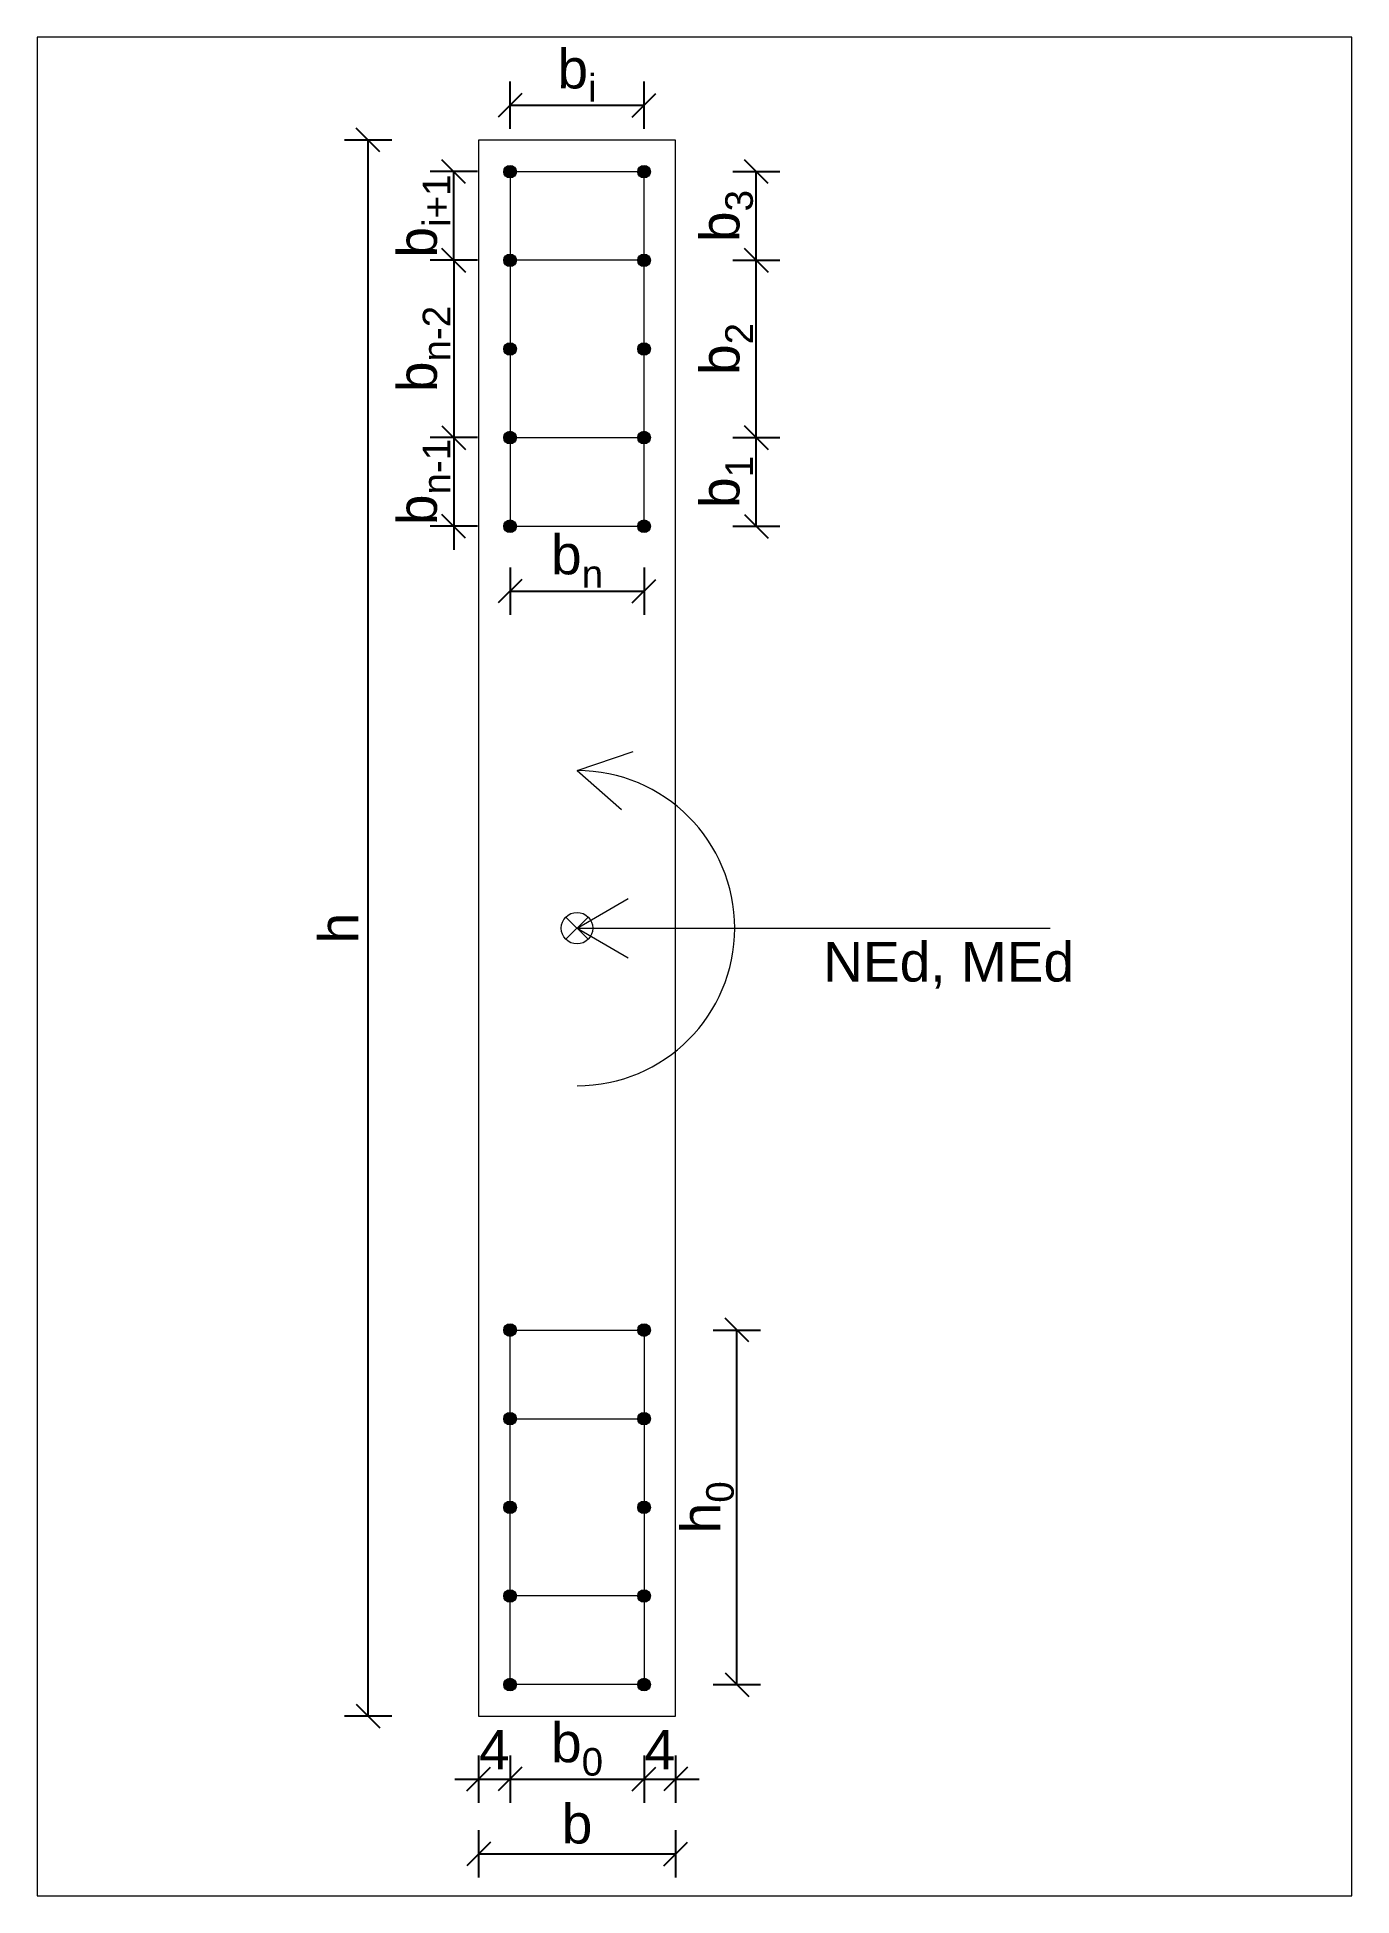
# Paper-space layout 'wall_bracing' of a CAD drawing. Extents: x 0 to 210, y 0 to 297.
# The model-space entities are those that its viewports show. They can reach past a viewport. Long polylines and large blocks are cut down to what shows.
import ezdxf

# ---------------------------------------------------------------- set-up
doc = ezdxf.new("R2010")
doc.units = 0
doc.layers.add('Kontura', color=7, linetype='Continuous', lineweight=15)
doc.layers.add('Kota', color=3, linetype='Continuous', lineweight=9)
doc.styles.get("Standard").update_dxf_attribs({"font": 'arial.ttf'})
doc.dimstyles.new('Annotative', dxfattribs={"dimscale": 0, "dimtxt": 2.5, "dimasz": 1.5, "dimexe": 1.5, "dimexo": 0.625, "dimtad": 1, "dimdec": 4, "dimtxsty": 'Standard', "dimblk": 'OBLIQUE', "dimcen": 2.5, "dimadec": 0, "dimazin": 0, "dimtfac": 1, "dimtdec": 4, "dimtix": 1, "dimtmove": 0, "dimatfit": 3, "dimldrblk": 'OBLIQUE', "dimfxl": 1.5, "dimfxlon": 1, "dimarcsym": 0})

# ---------------------------------------------------------------- blocks, each defined once
blk = doc.blocks.new('_Oblique')
at = {"color": 0, "linetype": 'ByBlock', "lineweight": -2}
blk.add_line((-0.5, -0.5), (0.5, 0.5), dxfattribs=at)
blk = doc.blocks.new('*D87')
at = {"layer": 'Defpoints', "color": 0}
for p in [(651.46, -1628.1), (676.46, -1628.1), (676.46, -1644.51)]:
    blk.add_point(p, dxfattribs=at)
at = {"layer": 'Kota', "color": 0, "lineweight": -2}
for p, q in [((651.46, -1641.51), (651.46, -1647.51)), ((676.46, -1641.51), (676.46, -1647.51)), ((651.46, -1644.51), (676.46, -1644.51))]:
    blk.add_line(p, q, dxfattribs=at)
at = {"layer": 'Kota', "color": 0, "lineweight": -2, "xscale": 3, "yscale": 3, "zscale": 3, "rotation": 180}
blk.add_blockref('_Oblique', (651.46, -1644.51), dxfattribs=at)
at = {"layer": 'Kota', "color": 0, "lineweight": -2, "xscale": 3, "yscale": 3, "zscale": 3}
blk.add_blockref('_Oblique', (676.46, -1644.51), dxfattribs=at)
at = {"layer": 'Kota', "color": 0, "insert": (663.96, -1640.72), "char_height": 5, "attachment_point": 5}
blk.add_mtext('b', dxfattribs=at)
blk = doc.blocks.new('*D89')
at = {"layer": 'Defpoints', "color": 0}
for p in [(637.45, -1427.02), (651.46, -1427.02), (651.46, -1627.02)]:
    blk.add_point(p, dxfattribs=at)
at = {"layer": 'Kota', "color": 0, "lineweight": -2}
for p, q in [((640.45, -1427.02), (634.45, -1427.02)), ((637.45, -1627.02), (637.45, -1427.02)), ((640.45, -1627.02), (634.45, -1627.02))]:
    blk.add_line(p, q, dxfattribs=at)
at = {"layer": 'Kota', "color": 0, "lineweight": -2, "xscale": 3, "yscale": 3, "zscale": 3}
for p, rotation in [((637.45, -1427.02), 90), ((637.45, -1627.02), 270)]:
    blk.add_blockref('_Oblique', p, dxfattribs=dict(at, rotation=rotation))
at = {"layer": 'Kota', "color": 0, "insert": (633.7, -1527.02), "char_height": 5, "attachment_point": 5, "rotation": 90}
blk.add_mtext('h', dxfattribs=at)
blk = doc.blocks.new('*D92')
at = {"layer": 'Defpoints', "color": 0}
for p in [(672.46, -1464.77), (686.7, -1464.77), (672.46, -1476.02)]:
    blk.add_point(p, dxfattribs=at)
at = {"layer": 'Kota', "color": 0, "lineweight": -2}
for p, q in [((683.7, -1464.77), (689.7, -1464.77)), ((686.7, -1476.02), (686.7, -1464.77)), ((683.7, -1476.02), (689.7, -1476.02))]:
    blk.add_line(p, q, dxfattribs=at)
at = {"layer": 'Kota', "color": 0, "lineweight": -2, "xscale": 3, "yscale": 3, "zscale": 3}
for p, rotation in [((686.7, -1464.77), 90), ((686.7, -1476.02), 270)]:
    blk.add_blockref('_Oblique', p, dxfattribs=dict(at, rotation=rotation))
at = {"layer": 'Kota', "color": 0, "insert": (682.91, -1470.4), "char_height": 5, "attachment_point": 5, "rotation": 90}
blk.add_mtext('\\A1;b\\H0.7x;\\S^ 1;', dxfattribs=at)
blk = doc.blocks.new('*D93')
at = {"layer": 'Defpoints', "color": 0}
for p in [(672.46, -1442.27), (686.7, -1442.27), (672.46, -1464.77)]:
    blk.add_point(p, dxfattribs=at)
at = {"layer": 'Kota', "color": 0, "lineweight": -2}
for p, q in [((683.7, -1442.27), (689.7, -1442.27)), ((686.7, -1464.77), (686.7, -1442.27)), ((683.7, -1464.77), (689.7, -1464.77))]:
    blk.add_line(p, q, dxfattribs=at)
at = {"layer": 'Kota', "color": 0, "lineweight": -2, "xscale": 3, "yscale": 3, "zscale": 3}
for p, rotation in [((686.7, -1442.27), 90), ((686.7, -1464.77), 270)]:
    blk.add_blockref('_Oblique', p, dxfattribs=dict(at, rotation=rotation))
at = {"layer": 'Kota', "color": 0, "insert": (682.91, -1453.52), "char_height": 5, "attachment_point": 5, "rotation": 90}
blk.add_mtext('\\A1;b\\H0.7x;\\S^ 2;', dxfattribs=at)
blk = doc.blocks.new('*D94')
at = {"layer": 'Defpoints', "color": 0}
for p in [(672.46, -1431.02), (686.7, -1431.02), (672.46, -1442.27)]:
    blk.add_point(p, dxfattribs=at)
at = {"layer": 'Kota', "color": 0, "lineweight": -2}
for p, q in [((683.7, -1431.02), (689.7, -1431.02)), ((686.7, -1442.27), (686.7, -1431.02)), ((683.7, -1442.27), (689.7, -1442.27))]:
    blk.add_line(p, q, dxfattribs=at)
at = {"layer": 'Kota', "color": 0, "lineweight": -2, "xscale": 3, "yscale": 3, "zscale": 3}
for p, rotation in [((686.7, -1431.02), 90), ((686.7, -1442.27), 270)]:
    blk.add_blockref('_Oblique', p, dxfattribs=dict(at, rotation=rotation))
at = {"layer": 'Kota', "color": 0, "insert": (682.91, -1436.65), "char_height": 5, "attachment_point": 5, "rotation": 90}
blk.add_mtext('\\A1;b\\H0.7x;\\S^ 3;', dxfattribs=at)
blk = doc.blocks.new('*D97')
at = {"layer": 'Defpoints', "color": 0}
for p in [(672.46, -1422.6), (655.46, -1431.02), (672.46, -1431.02)]:
    blk.add_point(p, dxfattribs=at)
at = {"layer": 'Kota', "color": 0, "lineweight": -2}
for p, q in [((655.46, -1425.6), (655.46, -1419.6)), ((672.46, -1425.6), (672.46, -1419.6)), ((655.46, -1422.6), (672.46, -1422.6))]:
    blk.add_line(p, q, dxfattribs=at)
at = {"layer": 'Kota', "color": 0, "lineweight": -2, "xscale": 3, "yscale": 3, "zscale": 3, "rotation": 180}
blk.add_blockref('_Oblique', (655.46, -1422.6), dxfattribs=at)
at = {"layer": 'Kota', "color": 0, "lineweight": -2, "xscale": 3, "yscale": 3, "zscale": 3}
blk.add_blockref('_Oblique', (672.46, -1422.6), dxfattribs=at)
at = {"layer": 'Kota', "color": 0, "insert": (663.96, -1418.81), "char_height": 5, "attachment_point": 5}
blk.add_mtext('\\A1;b\\H0.7x;\\S^ i;', dxfattribs=at)
blk = doc.blocks.new('*D99')
at = {"layer": 'Defpoints', "color": 0}
for p in [(648.32, -1431.02), (655.46, -1431.02), (655.46, -1442.27)]:
    blk.add_point(p, dxfattribs=at)
at = {"layer": 'Kota', "color": 0, "lineweight": -2}
for p, q in [((651.32, -1431.02), (645.32, -1431.02)), ((648.32, -1442.27), (648.32, -1431.02)), ((651.32, -1442.27), (645.32, -1442.27))]:
    blk.add_line(p, q, dxfattribs=at)
at = {"layer": 'Kota', "color": 0, "lineweight": -2, "xscale": 3, "yscale": 3, "zscale": 3}
for p, rotation in [((648.32, -1431.02), 90), ((648.32, -1442.27), 270)]:
    blk.add_blockref('_Oblique', p, dxfattribs=dict(at, rotation=rotation))
at = {"layer": 'Kota', "color": 0, "insert": (644.53, -1436.65), "char_height": 5, "attachment_point": 5, "rotation": 90}
blk.add_mtext('\\A1;b\\H0.7x;\\S^ i;\\S^ +1;', dxfattribs=at)
blk = doc.blocks.new('*D102')
at = {"layer": 'Defpoints', "color": 0}
for p in [(655.46, -1442.27), (648.32, -1464.77), (655.46, -1464.77)]:
    blk.add_point(p, dxfattribs=at)
at = {"layer": 'Kota', "color": 0, "lineweight": -2}
for p, q in [((651.32, -1442.27), (645.32, -1442.27)), ((648.32, -1442.27), (648.32, -1464.77)), ((651.32, -1464.77), (645.32, -1464.77))]:
    blk.add_line(p, q, dxfattribs=at)
at = {"layer": 'Kota', "color": 0, "lineweight": -2, "xscale": 3, "yscale": 3, "zscale": 3}
for p, rotation in [((648.32, -1442.27), 90), ((648.32, -1464.77), 270)]:
    blk.add_blockref('_Oblique', p, dxfattribs=dict(at, rotation=rotation))
at = {"layer": 'Kota', "color": 0, "insert": (644.53, -1453.52), "char_height": 5, "attachment_point": 5, "rotation": 90}
blk.add_mtext('\\A1;b\\H0.7x;\\S^ n-2;', dxfattribs=at)
blk = doc.blocks.new('*D103')
at = {"layer": 'Defpoints', "color": 0}
for p in [(655.46, -1464.77), (648.32, -1476.02), (655.46, -1476.02)]:
    blk.add_point(p, dxfattribs=at)
at = {"layer": 'Kota', "color": 0, "lineweight": -2}
for p, q in [((648.32, -1461.77), (648.32, -1479.02)), ((651.32, -1464.77), (645.32, -1464.77)), ((651.32, -1476.02), (645.32, -1476.02))]:
    blk.add_line(p, q, dxfattribs=at)
at = {"layer": 'Kota', "color": 0, "lineweight": -2, "xscale": 3, "yscale": 3, "zscale": 3}
for p, rotation in [((648.32, -1464.77), 270), ((648.32, -1476.02), 90)]:
    blk.add_blockref('_Oblique', p, dxfattribs=dict(at, rotation=rotation))
at = {"layer": 'Kota', "color": 0, "insert": (644.53, -1470.4), "char_height": 5, "attachment_point": 5, "rotation": 90}
blk.add_mtext('\\A1;b\\H0.7x;\\S^ n-1;', dxfattribs=at)
blk = doc.blocks.new('*D106')
at = {"layer": 'Defpoints', "color": 0}
for p in [(655.46, -1476.02), (672.46, -1476.02), (672.46, -1484.26)]:
    blk.add_point(p, dxfattribs=at)
at = {"layer": 'Kota', "color": 0, "lineweight": -2}
for p, q in [((655.46, -1481.26), (655.46, -1487.26)), ((672.46, -1481.26), (672.46, -1487.26)), ((655.46, -1484.26), (672.46, -1484.26))]:
    blk.add_line(p, q, dxfattribs=at)
at = {"layer": 'Kota', "color": 0, "lineweight": -2, "xscale": 3, "yscale": 3, "zscale": 3, "rotation": 180}
blk.add_blockref('_Oblique', (655.46, -1484.26), dxfattribs=at)
at = {"layer": 'Kota', "color": 0, "lineweight": -2, "xscale": 3, "yscale": 3, "zscale": 3}
blk.add_blockref('_Oblique', (672.46, -1484.26), dxfattribs=at)
at = {"layer": 'Kota', "color": 0, "insert": (663.96, -1480.47), "char_height": 5, "attachment_point": 5}
blk.add_mtext('\\A1;b\\H0.7x;\\S^ n;', dxfattribs=at)
blk = doc.blocks.new('*D116')
at = {"layer": 'Defpoints', "color": 0}
for p in [(655.46, -1615.71), (651.46, -1619.71), (655.46, -1635.01)]:
    blk.add_point(p, dxfattribs=at)
at = {"layer": 'Kota', "color": 0, "lineweight": -2}
for p, q in [((651.46, -1632.01), (651.46, -1638.01)), ((655.46, -1632.01), (655.46, -1638.01)), ((648.46, -1635.01), (658.46, -1635.01))]:
    blk.add_line(p, q, dxfattribs=at)
at = {"layer": 'Kota', "color": 0, "lineweight": -2, "xscale": 3, "yscale": 3, "zscale": 3}
blk.add_blockref('_Oblique', (651.46, -1635.01), dxfattribs=at)
at = {"layer": 'Kota', "color": 0, "lineweight": -2, "xscale": 3, "yscale": 3, "zscale": 3, "rotation": 180}
blk.add_blockref('_Oblique', (655.46, -1635.01), dxfattribs=at)
at = {"layer": 'Kota', "color": 0, "insert": (653.46, -1631.26), "char_height": 5, "attachment_point": 5}
blk.add_mtext('4', dxfattribs=at)
blk = doc.blocks.new('*D117')
at = {"layer": 'Defpoints', "color": 0}
for p in [(655.46, -1615.71), (672.46, -1615.71), (672.46, -1635.01)]:
    blk.add_point(p, dxfattribs=at)
at = {"layer": 'Kota', "color": 0, "lineweight": -2}
for p, q in [((655.46, -1632.01), (655.46, -1638.01)), ((672.46, -1632.01), (672.46, -1638.01)), ((655.46, -1635.01), (672.46, -1635.01))]:
    blk.add_line(p, q, dxfattribs=at)
at = {"layer": 'Kota', "color": 0, "lineweight": -2, "xscale": 3, "yscale": 3, "zscale": 3, "rotation": 180}
blk.add_blockref('_Oblique', (655.46, -1635.01), dxfattribs=at)
at = {"layer": 'Kota', "color": 0, "lineweight": -2, "xscale": 3, "yscale": 3, "zscale": 3}
blk.add_blockref('_Oblique', (672.46, -1635.01), dxfattribs=at)
at = {"layer": 'Kota', "color": 0, "insert": (663.96, -1631.22), "char_height": 5, "attachment_point": 5}
blk.add_mtext('\\A1;b\\H0.7x;\\S^ 0;', dxfattribs=at)
blk = doc.blocks.new('*D118')
at = {"layer": 'Defpoints', "color": 0}
for p in [(672.46, -1615.71), (676.46, -1619.71), (676.46, -1635.01)]:
    blk.add_point(p, dxfattribs=at)
at = {"layer": 'Kota', "color": 0, "lineweight": -2}
for p, q in [((672.46, -1632.01), (672.46, -1638.01)), ((676.46, -1632.01), (676.46, -1638.01)), ((669.46, -1635.01), (679.46, -1635.01))]:
    blk.add_line(p, q, dxfattribs=at)
at = {"layer": 'Kota', "color": 0, "lineweight": -2, "xscale": 3, "yscale": 3, "zscale": 3}
blk.add_blockref('_Oblique', (672.46, -1635.01), dxfattribs=at)
at = {"layer": 'Kota', "color": 0, "lineweight": -2, "xscale": 3, "yscale": 3, "zscale": 3, "rotation": 180}
blk.add_blockref('_Oblique', (676.46, -1635.01), dxfattribs=at)
at = {"layer": 'Kota', "color": 0, "insert": (674.46, -1631.26), "char_height": 5, "attachment_point": 5}
blk.add_mtext('4', dxfattribs=at)
blk = doc.blocks.new('*D121')
at = {"layer": 'Defpoints', "color": 0}
for p in [(672.46, -1578.02), (684.24, -1578.02), (672.46, -1623.02)]:
    blk.add_point(p, dxfattribs=at)
at = {"layer": 'Kota', "color": 0, "lineweight": -2}
for p, q in [((681.24, -1578.02), (687.24, -1578.02)), ((684.24, -1623.02), (684.24, -1578.02)), ((681.24, -1623.02), (687.24, -1623.02))]:
    blk.add_line(p, q, dxfattribs=at)
at = {"layer": 'Kota', "color": 0, "lineweight": -2, "xscale": 3, "yscale": 3, "zscale": 3}
for p, rotation in [((684.24, -1578.02), 90), ((684.24, -1623.02), 270)]:
    blk.add_blockref('_Oblique', p, dxfattribs=dict(at, rotation=rotation))
at = {"layer": 'Kota', "color": 0, "insert": (680.49, -1600.52), "char_height": 5, "attachment_point": 5, "rotation": 90}
blk.add_mtext('\\A1;h\\H0.7x;\\S^ 0;', dxfattribs=at)

msp = doc.modelspace()

# ---------------------------------------------------------------- hatches: boundary and pattern name
at = {"layer": 'Kontura'}
for points in [[(656.25964, -1431.02407, 1), (654.65964, -1431.02407, 1)], [(673.25964, -1431.02407, 1), (671.65964, -1431.02407, 1)], [(656.25964, -1442.27407, 1), (654.65964, -1442.27407, 1)], [(673.25964, -1442.27407, 1), (671.65964, -1442.27407, 1)], [(656.25964, -1453.52407, 1), (654.65964, -1453.52407, 1)], [(673.25964, -1453.52407, 1), (671.65964, -1453.52407, 1)], [(656.25964, -1464.77407, 1), (654.65964, -1464.77407, 1)], [(673.25964, -1464.77407, 1), (671.65964, -1464.77407, 1)], [(656.25964, -1476.02407, 1), (654.65964, -1476.02407, 1)], [(673.25964, -1476.02407, 1), (671.65964, -1476.02407, 1)], [(656.25964, -1578.02407, -1), (654.65964, -1578.02407, -1)], [(673.25964, -1578.02407, -1), (671.65964, -1578.02407, -1)], [(656.25964, -1589.27407, -1), (654.65964, -1589.27407, -1)], [(673.25964, -1589.27407, -1), (671.65964, -1589.27407, -1)], [(656.25964, -1600.52407, -1), (654.65964, -1600.52407, -1)], [(673.25964, -1600.52407, -1), (671.65964, -1600.52407, -1)], [(656.25964, -1611.77407, -1), (654.65964, -1611.77407, -1)], [(673.25964, -1611.77407, -1), (671.65964, -1611.77407, -1)], [(656.25964, -1623.02407, -1), (654.65964, -1623.02407, -1)], [(673.25964, -1623.02407, -1), (671.65964, -1623.02407, -1)]]:
    msp.add_hatch(color=256, dxfattribs=at).paths.add_polyline_path(points)

# ---------------------------------------------------------------- linework, layer by layer
for p, q in [((663.95964, -1507.02407), (671.0601, -1504.60883)), ((663.95964, -1507.02407), (669.60153, -1511.96563)), ((663.95964, -1527.02407), (670.45483, -1523.27407)), ((662.54542, -1528.43828), (665.37385, -1525.60986)), ((665.37385, -1528.43828), (662.54542, -1525.60986)), ((663.95964, -1527.02407), (723.95964, -1527.02407)), ((663.95964, -1527.02407), (670.45483, -1530.77407))]:
    msp.add_line(p, q, dxfattribs=at)
for points in [[(651.45964, -1627.02407), (676.45964, -1627.02407), (676.45964, -1427.02407), (651.45964, -1427.02407)], [(655.45964, -1476.02407), (672.45964, -1476.02407), (672.45964, -1431.02407), (655.45964, -1431.02407)], [(655.45964, -1464.77407), (672.45964, -1464.77407), (672.45964, -1442.27407), (655.45964, -1442.27407)], [(655.45964, -1578.02407), (672.45964, -1578.02407), (672.45964, -1623.02407), (655.45964, -1623.02407)], [(655.45964, -1589.27407), (672.45964, -1589.27407), (672.45964, -1611.77407), (655.45964, -1611.77407)]]:
    msp.add_lwpolyline(points, close=True, dxfattribs=at)
for centre, radius in [((655.45964, -1431.02407), 0.8), ((672.45964, -1431.02407), 0.8), ((655.45964, -1442.27407), 0.8), ((672.45964, -1442.27407), 0.8), ((655.45964, -1453.52407), 0.8), ((672.45964, -1453.52407), 0.8), ((655.45964, -1464.77407), 0.8), ((672.45964, -1464.77407), 0.8), ((655.45964, -1476.02407), 0.8), ((672.45964, -1476.02407), 0.8), ((663.95964, -1527.02407), 2), ((655.45964, -1578.02407), 0.8), ((672.45964, -1578.02407), 0.8), ((655.45964, -1589.27407), 0.8), ((672.45964, -1589.27407), 0.8), ((655.45964, -1600.52407), 0.8), ((672.45964, -1600.52407), 0.8), ((655.45964, -1611.77407), 0.8), ((672.45964, -1611.77407), 0.8), ((655.45964, -1623.02407), 0.8), ((672.45964, -1623.02407), 0.8)]:
    msp.add_circle(centre, radius, dxfattribs=at)
msp.add_arc((663.95964, -1527.02407), 20, 270, 90, dxfattribs=at)

# ---------------------------------------------------------------- texts
at = {"layer": 'Kota'}
msp.add_text('NEd, MEd', height=5, dxfattribs=at).set_placement((695.18818, -1533.7936))

# ---------------------------------------------------------------- dimensions: what is measured, and where the dimension line sits
for base, p1, p2, text, picture, middle in [((672.45964, -1422.59913), (655.45964, -1431.02407), (672.45964, -1431.02407), '\\A1;b\\H0.7x;\\S^ i;', '*D97', (663.95964, -1418.80821)), ((672.45964, -1484.2585), (655.45964, -1476.02407), (672.45964, -1476.02407), '\\A1;b\\H0.7x;\\S^ n;', '*D106', (663.95964, -1480.46757)), ((672.45964, -1635.01355), (655.45964, -1615.70993), (672.45964, -1615.70993), '\\A1;b\\H0.7x;\\S^ 0;', '*D117', (663.95964, -1631.22262)), ((676.45964, -1644.51256), (651.45964, -1628.09834), (676.45964, -1628.09834), 'b', '*D87', (663.95964, -1640.72163))]:
    dim = msp.add_linear_dim(base=base, p1=p1, p2=p2, text=text, dimstyle='Annotative', override={"dimscale": 0, "dimtxsty": 'Standard', "dimtfill": 0, "dimtfillclr": 0}, dxfattribs=at)
    dim.commit()
    dim.dimension.update_dxf_attribs({"geometry": picture, "text_midpoint": middle})
for base, p1, p2, text, picture, middle in [((637.45116, -1427.02407), (651.45964, -1627.02407), (651.45964, -1427.02407), 'h', '*D89', (633.70116, -1527.02407)), ((648.31968, -1431.02407), (655.45964, -1442.27407), (655.45964, -1431.02407), '\\A1;b\\H0.7x;\\S^ i;\\S^ +1;', '*D99', (644.52875, -1436.64907)), ((686.69828, -1431.02407), (672.45964, -1442.27407), (672.45964, -1431.02407), '\\A1;b\\H0.7x;\\S^ 3;', '*D94', (682.90736, -1436.64907)), ((648.31968, -1464.77407), (655.45964, -1442.27407), (655.45964, -1464.77407), '\\A1;b\\H0.7x;\\S^ n-2;', '*D102', (644.52875, -1453.52407)), ((686.69828, -1442.27407), (672.45964, -1464.77407), (672.45964, -1442.27407), '\\A1;b\\H0.7x;\\S^ 2;', '*D93', (682.90736, -1453.52407)), ((648.31968, -1476.02407), (655.45964, -1464.77407), (655.45964, -1476.02407), '\\A1;b\\H0.7x;\\S^ n-1;', '*D103', (644.52875, -1470.39907)), ((686.69828, -1464.77407), (672.45964, -1476.02407), (672.45964, -1464.77407), '\\A1;b\\H0.7x;\\S^ 1;', '*D92', (682.90736, -1470.39907)), ((684.24175, -1578.02407), (672.45964, -1623.02407), (672.45964, -1578.02407), '\\A1;h\\H0.7x;\\S^ 0;', '*D121', (680.49175, -1600.52407))]:
    dim = msp.add_linear_dim(base=base, p1=p1, p2=p2, angle=90, text=text, dimstyle='Annotative', override={"dimscale": 0, "dimtxsty": 'Standard', "dimtfill": 0, "dimtfillclr": 0}, dxfattribs=at)
    dim.commit()
    dim.dimension.update_dxf_attribs({"geometry": picture, "text_midpoint": middle})
for base, p1, p2, picture, middle in [((655.45964, -1635.01355), (651.45964, -1619.70993), (655.45964, -1615.70993), '*D116', (653.45964, -1631.26355)), ((676.45964, -1635.01355), (672.45964, -1615.70993), (676.45964, -1619.70993), '*D118', (674.45964, -1631.26355))]:
    dim = msp.add_linear_dim(base=base, p1=p1, p2=p2, dimstyle='Annotative', override={"dimscale": 0}, dxfattribs=at)
    dim.commit()
    dim.dimension.update_dxf_attribs({"geometry": picture, "text_midpoint": middle})

psp = doc.layouts.new('wall_bracing')

# ---------------------------------------------------------------- viewports
at = {"layer": '0'}
psp.add_viewport(center=(105, 148.5), size=(210, 297), view_center_point=(678.85804, -1531.88992), view_height=235.870184, dxfattribs=at)

doc.saveas('drawing.dxf')
